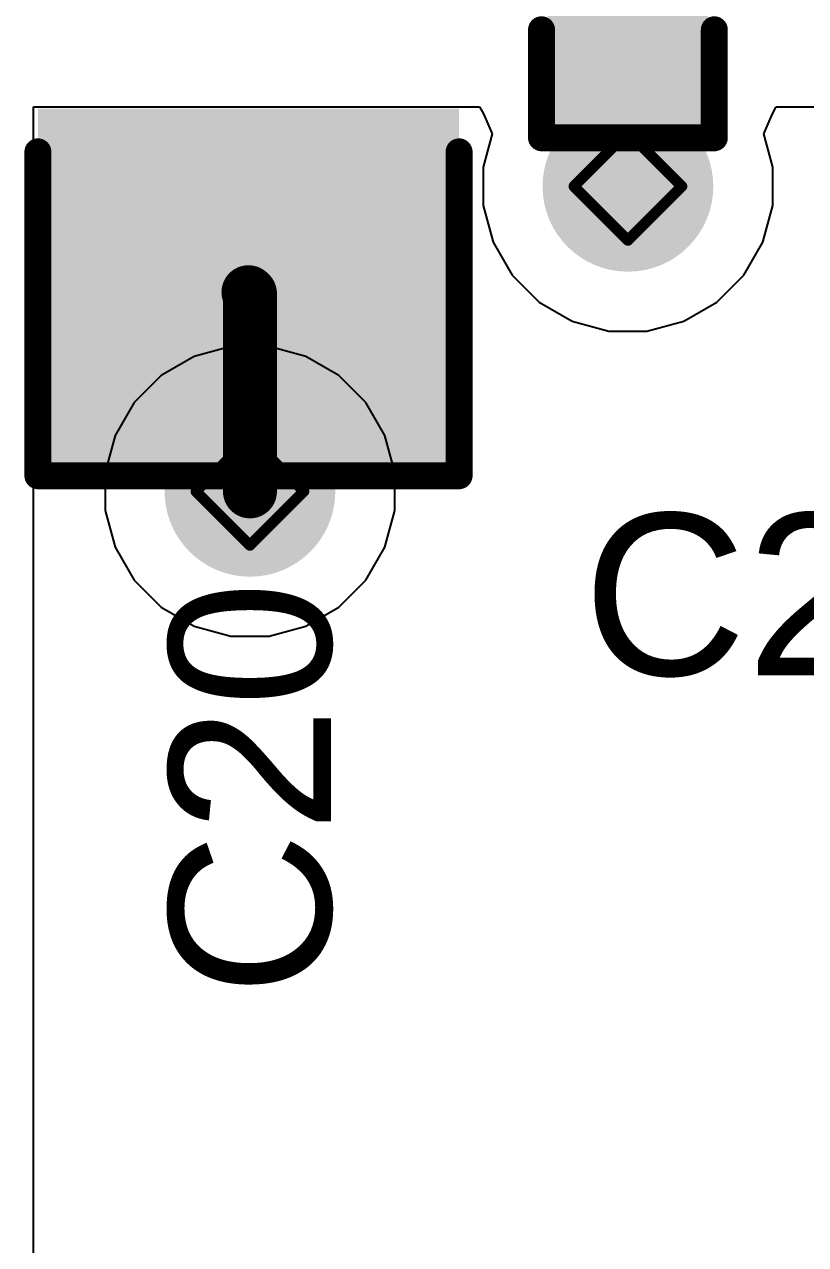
# Model space of a CAD drawing. Header units: inches. Extents: x -17.5 to 14.7, y -6.2 to 5.9.
# Drawn here: x 2.6032 to 2.7479, y 3.014 to 3.24 of the extents above; entities that cross this region are included whole.
import ezdxf

# ---------------------------------------------------------------- set-up
doc = ezdxf.new("R2010")
doc.units = ezdxf.units.IN
doc.header["$MEASUREMENT"] = 0
for name, color, linetype in [('Bottom Layer', 5, 'Continuous'), ('Bottom Solder', 6, 'Continuous'), ('Drill Drawing', 1, 'Continuous'), ('Ground Layer', 76, 'Continuous'), ('Power Layer', 16, 'Continuous'), ('Top Layer', 1, 'Continuous'), ('Top Overlay', 2, 'Continuous'), ('Top Paste', 8, 'Continuous'), ('Top Solder', 216, 'Continuous'), ('Via Holes', 16, 'Continuous')]:
    doc.layers.add(name, color=color, linetype=linetype)
doc.styles.add('Arial', font='', dxfattribs={"height": 0.2})
doc.styles.get('Arial').set_extended_font_data('Arial')

# ---------------------------------------------------------------- blocks, each defined once
blk = doc.blocks.new('C___0402_197')
at = {"layer": 'Top Layer'}
for points in [[(-0.0275, -0.0125), (-0.0275, 0.0125), (-0.0095, 0.0125), (-0.0095, -0.0125)], [(0.0095, -0.0125), (0.0095, 0.0125), (0.0275, 0.0125), (0.0275, -0.0125)]]:
    blk.add_hatch(color=1, dxfattribs=at).paths.add_polyline_path(points)
at = {"layer": 'Top Paste'}
for points in [[(-0.0275, -0.0125), (-0.0275, 0.0125), (-0.0095, 0.0125), (-0.0095, -0.0125)], [(0.0095, -0.0125), (0.0095, 0.0125), (0.0275, 0.0125), (0.0275, -0.0125)]]:
    blk.add_hatch(color=8, dxfattribs=at).paths.add_polyline_path(points)
at = {"layer": 'Top Solder'}
for points in [[(-0.02986, -0.01486), (-0.02986, 0.01486), (-0.00714, 0.01486), (-0.00714, -0.01486)], [(0.00714, -0.01486), (0.00714, 0.01486), (0.02986, 0.01486), (0.02986, -0.01486)]]:
    blk.add_hatch(color=216, dxfattribs=at).paths.add_polyline_path(points)
at = {"layer": 'Top Overlay'}
for points in [[(-0.031, 0.016, 0.005, 0.005, 0), (-0.011, 0.016, 0.005, 0.005, 0)], [(-0.031, 0.016, 0.005, 0.005, 0), (-0.031, -0.016, 0.005, 0.005, 0)], [(0.011, 0.016, 0.005, 0.005, 0), (0.031, 0.016, 0.005, 0.005, 0)], [(0.031, 0.016, 0.005, 0.005, 0), (0.031, -0.016, 0.005, 0.005, 0)], [(-0.031, -0.016, 0.005, 0.005, 0), (-0.011, -0.016, 0.005, 0.005, 0)], [(0.011, -0.016, 0.005, 0.005, 0), (0.031, -0.016, 0.005, 0.005, 0)]]:
    blk.add_lwpolyline(points, format="xyseb", dxfattribs=at)
for points in [[(-0.03225, 0.016, 0.0025, 0.0025, 1), (-0.02975, 0.016, 0.0025, 0.0025, 1)], [(-0.03225, 0.016, 0.0025, 0.0025, 1), (-0.02975, 0.016, 0.0025, 0.0025, 1)], [(-0.01225, 0.016, 0.0025, 0.0025, 1), (-0.00975, 0.016, 0.0025, 0.0025, 1)], [(0.00975, 0.016, 0.0025, 0.0025, 1), (0.01225, 0.016, 0.0025, 0.0025, 1)], [(0.02975, 0.016, 0.0025, 0.0025, 1), (0.03225, 0.016, 0.0025, 0.0025, 1)], [(0.02975, 0.016, 0.0025, 0.0025, 1), (0.03225, 0.016, 0.0025, 0.0025, 1)], [(-0.03225, -0.016, 0.0025, 0.0025, 1), (-0.02975, -0.016, 0.0025, 0.0025, 1)], [(-0.03225, -0.016, 0.0025, 0.0025, 1), (-0.02975, -0.016, 0.0025, 0.0025, 1)], [(-0.01225, -0.016, 0.0025, 0.0025, 1), (-0.00975, -0.016, 0.0025, 0.0025, 1)], [(0.00975, -0.016, 0.0025, 0.0025, 1), (0.01225, -0.016, 0.0025, 0.0025, 1)], [(0.02975, -0.016, 0.0025, 0.0025, 1), (0.03225, -0.016, 0.0025, 0.0025, 1)], [(0.02975, -0.016, 0.0025, 0.0025, 1), (0.03225, -0.016, 0.0025, 0.0025, 1)]]:
    blk.add_lwpolyline(points, format="xyseb", close=True, dxfattribs=at)
blk = doc.blocks.new('C___1206_199')
at = {"layer": 'Top Layer'}
for points in [[(-0.08, 0.035), (-0.02, 0.035), (-0.02, -0.035), (-0.08, -0.035)], [(0.02, 0.035), (0.08, 0.035), (0.08, -0.035), (0.02, -0.035)]]:
    blk.add_hatch(color=1, dxfattribs=at).paths.add_polyline_path(points)
at = {"layer": 'Top Paste'}
for points in [[(-0.08, 0.035), (-0.02, 0.035), (-0.02, -0.035), (-0.08, -0.035)], [(0.02, 0.035), (0.08, 0.035), (0.08, -0.035), (0.02, -0.035)]]:
    blk.add_hatch(color=8, dxfattribs=at).paths.add_polyline_path(points)
at = {"layer": 'Top Solder'}
for points in [[(-0.084, 0.039), (-0.016, 0.039), (-0.016, -0.039), (-0.084, -0.039)], [(0.016, 0.039), (0.084, 0.039), (0.084, -0.039), (0.016, -0.039)]]:
    blk.add_hatch(color=216, dxfattribs=at).paths.add_polyline_path(points)
at = {"layer": 'Top Overlay'}
for points in [[(-0.084, 0.039, 0.005, 0.005, 0), (-0.024, 0.039, 0.005, 0.005, 0)], [(-0.084, 0.039, 0.005, 0.005, 0), (-0.084, -0.039, 0.005, 0.005, 0)], [(0.024, 0.039, 0.005, 0.005, 0), (0.084, 0.039, 0.005, 0.005, 0)], [(0.084, 0.039, 0.005, 0.005, 0), (0.084, -0.039, 0.005, 0.005, 0)], [(-0.084, -0.039, 0.005, 0.005, 0), (-0.024, -0.039, 0.005, 0.005, 0)], [(0.024, -0.039, 0.005, 0.005, 0), (0.084, -0.039, 0.005, 0.005, 0)]]:
    blk.add_lwpolyline(points, format="xyseb", dxfattribs=at)
for points in [[(-0.08525, 0.039, 0.0025, 0.0025, 1), (-0.08275, 0.039, 0.0025, 0.0025, 1)], [(-0.08525, 0.039, 0.0025, 0.0025, 1), (-0.08275, 0.039, 0.0025, 0.0025, 1)], [(-0.02525, 0.039, 0.0025, 0.0025, 1), (-0.02275, 0.039, 0.0025, 0.0025, 1)], [(0.02275, 0.039, 0.0025, 0.0025, 1), (0.02525, 0.039, 0.0025, 0.0025, 1)], [(0.08275, 0.039, 0.0025, 0.0025, 1), (0.08525, 0.039, 0.0025, 0.0025, 1)], [(0.08275, 0.039, 0.0025, 0.0025, 1), (0.08525, 0.039, 0.0025, 0.0025, 1)], [(-0.08525, -0.039, 0.0025, 0.0025, 1), (-0.08275, -0.039, 0.0025, 0.0025, 1)], [(-0.08525, -0.039, 0.0025, 0.0025, 1), (-0.08275, -0.039, 0.0025, 0.0025, 1)], [(-0.02525, -0.039, 0.0025, 0.0025, 1), (-0.02275, -0.039, 0.0025, 0.0025, 1)], [(0.02275, -0.039, 0.0025, 0.0025, 1), (0.02525, -0.039, 0.0025, 0.0025, 1)], [(0.08275, -0.039, 0.0025, 0.0025, 1), (0.08525, -0.039, 0.0025, 0.0025, 1)], [(0.08275, -0.039, 0.0025, 0.0025, 1), (0.08525, -0.039, 0.0025, 0.0025, 1)]]:
    blk.add_lwpolyline(points, format="xyseb", close=True, dxfattribs=at)

msp = doc.modelspace()

# ---------------------------------------------------------------- hatches: boundary and pattern name
at = {"layer": 'Bottom Layer'}
h = msp.add_hatch(color=5, dxfattribs=at)
edge = h.paths.add_edge_path()
edge.add_arc((2.715, 3.21), 0.01181, 0, 360)
h = msp.add_hatch(color=5, dxfattribs=at)
edge = h.paths.add_edge_path()
edge.add_arc((2.645, 3.1535), 0.01181, 0, 360)
at = {"layer": 'Bottom Solder'}
h = msp.add_hatch(color=6, dxfattribs=at)
edge = h.paths.add_edge_path()
edge.add_arc((2.715, 3.21), 0.01581, 0, 360)
h = msp.add_hatch(color=6, dxfattribs=at)
edge = h.paths.add_edge_path()
edge.add_arc((2.645, 3.1535), 0.01581, 0, 360)
at = {"layer": 'Ground Layer'}
h = msp.add_hatch(color=76, dxfattribs=at)
edge = h.paths.add_edge_path()
edge.add_arc((2.715, 3.21), 0.01181, 0, 360)
h = msp.add_hatch(color=76, dxfattribs=at)
edge = h.paths.add_edge_path()
edge.add_arc((2.645, 3.1535), 0.01181, 0, 360)
at = {"layer": 'Power Layer'}
h = msp.add_hatch(color=16, dxfattribs=at)
edge = h.paths.add_edge_path()
edge.add_arc((2.715, 3.21), 0.01181, 0, 360)
h = msp.add_hatch(color=16, dxfattribs=at)
edge = h.paths.add_edge_path()
edge.add_arc((2.645, 3.1535), 0.01181, 0, 360)
at = {"layer": 'Top Layer'}
for points in [[(2.7268, 3.2315), (2.7032, 3.2315), (2.7032, 3.21), (2.7268, 3.21)], [(2.6568, 3.19039), (2.6332, 3.19039), (2.6332, 3.1535), (2.6568, 3.1535)]]:
    msp.add_hatch(color=1, dxfattribs=at).paths.add_polyline_path(points)
h = msp.add_hatch(color=1, dxfattribs=at)
edge = h.paths.add_edge_path()
edge.add_arc((2.715, 3.21), 0.01181, 0, 360)
h = msp.add_hatch(color=1, dxfattribs=at)
edge = h.paths.add_edge_path()
edge.add_arc((2.645, 3.1535), 0.01181, 0, 360)
at = {"layer": 'Top Solder'}
h = msp.add_hatch(color=216, dxfattribs=at)
edge = h.paths.add_edge_path()
edge.add_arc((2.715, 3.21), 0.01581, 0, 360)
h = msp.add_hatch(color=216, dxfattribs=at)
edge = h.paths.add_edge_path()
edge.add_arc((2.645, 3.1535), 0.01581, 0, 360)
at = {"layer": 'Via Holes'}
h = msp.add_hatch(color=7, dxfattribs=at)
edge = h.paths.add_edge_path()
edge.add_arc((2.715, 3.21), 0.00591, 0, 360)
h = msp.add_hatch(color=7, dxfattribs=at)
edge = h.paths.add_edge_path()
edge.add_arc((2.645, 3.1535), 0.00591, 0, 360)

# ---------------------------------------------------------------- linework, layer by layer
at = {"layer": 'Drill Drawing'}
for points in [[(2.705, 3.21, 0.002, 0.002, 0), (2.715, 3.22, 0.002, 0.002, 0)], [(2.715, 3.22, 0.002, 0.002, 0), (2.725, 3.21, 0.002, 0.002, 0)], [(2.705, 3.21, 0.002, 0.002, 0), (2.715, 3.2, 0.002, 0.002, 0)], [(2.715, 3.2, 0.002, 0.002, 0), (2.725, 3.21, 0.002, 0.002, 0)], [(2.635, 3.1535, 0.002, 0.002, 0), (2.645, 3.1635, 0.002, 0.002, 0)], [(2.645, 3.1635, 0.002, 0.002, 0), (2.655, 3.1535, 0.002, 0.002, 0)], [(2.635, 3.1535, 0.002, 0.002, 0), (2.645, 3.1435, 0.002, 0.002, 0)], [(2.645, 3.1435, 0.002, 0.002, 0), (2.655, 3.1535, 0.002, 0.002, 0)]]:
    msp.add_lwpolyline(points, format="xyseb", dxfattribs=at)
for points in [[(2.7145, 3.22, 0.001, 0.001, 1), (2.7155, 3.22, 0.001, 0.001, 1)], [(2.7145, 3.22, 0.001, 0.001, 1), (2.7155, 3.22, 0.001, 0.001, 1)], [(2.7045, 3.21, 0.001, 0.001, 1), (2.7055, 3.21, 0.001, 0.001, 1)], [(2.7045, 3.21, 0.001, 0.001, 1), (2.7055, 3.21, 0.001, 0.001, 1)], [(2.7245, 3.21, 0.001, 0.001, 1), (2.7255, 3.21, 0.001, 0.001, 1)], [(2.7245, 3.21, 0.001, 0.001, 1), (2.7255, 3.21, 0.001, 0.001, 1)], [(2.7145, 3.2, 0.001, 0.001, 1), (2.7155, 3.2, 0.001, 0.001, 1)], [(2.7145, 3.2, 0.001, 0.001, 1), (2.7155, 3.2, 0.001, 0.001, 1)], [(2.6445, 3.1635, 0.001, 0.001, 1), (2.6455, 3.1635, 0.001, 0.001, 1)], [(2.6445, 3.1635, 0.001, 0.001, 1), (2.6455, 3.1635, 0.001, 0.001, 1)], [(2.6345, 3.1535, 0.001, 0.001, 1), (2.6355, 3.1535, 0.001, 0.001, 1)], [(2.6345, 3.1535, 0.001, 0.001, 1), (2.6355, 3.1535, 0.001, 0.001, 1)], [(2.6545, 3.1535, 0.001, 0.001, 1), (2.6555, 3.1535, 0.001, 0.001, 1)], [(2.6545, 3.1535, 0.001, 0.001, 1), (2.6555, 3.1535, 0.001, 0.001, 1)], [(2.6445, 3.1435, 0.001, 0.001, 1), (2.6455, 3.1435, 0.001, 0.001, 1)], [(2.6445, 3.1435, 0.001, 0.001, 1), (2.6455, 3.1435, 0.001, 0.001, 1)]]:
    msp.add_lwpolyline(points, format="xyseb", close=True, dxfattribs=at)
at = {"layer": 'Power Layer'}
for p, q in [((2.60489, 2.7861), (2.60489, 3.22471)), ((2.60489, 3.22471), (2.68753, 3.22471)), ((2.68753, 3.22471), (2.68825, 3.22346)), ((2.68825, 3.22346), (2.68984, 3.21971)), ((2.74016, 3.21971), (2.74175, 3.22346)), ((2.74175, 3.22346), (2.74247, 3.22471)), ((2.74247, 3.22471), (2.97191, 3.22471)), ((2.68984, 3.21971), (2.68819, 3.21353)), ((2.74181, 3.21353), (2.74016, 3.21971)), ((2.68819, 3.21353), (2.68819, 3.20647)), ((2.74181, 3.20647), (2.74181, 3.21353)), ((2.68819, 3.20647), (2.69002, 3.19965)), ((2.73998, 3.19965), (2.74181, 3.20647)), ((2.69002, 3.19965), (2.69355, 3.19354)), ((2.73645, 3.19354), (2.73998, 3.19965)), ((2.69355, 3.19354), (2.69854, 3.18855)), ((2.73146, 3.18855), (2.73645, 3.19354)), ((2.69854, 3.18855), (2.70465, 3.18502)), ((2.72535, 3.18502), (2.73146, 3.18855)), ((2.70465, 3.18502), (2.71147, 3.18319)), ((2.71853, 3.18319), (2.72535, 3.18502)), ((2.71147, 3.18319), (2.71853, 3.18319)), ((2.64147, 3.18031), (2.63465, 3.17848)), ((2.64853, 3.18031), (2.64147, 3.18031)), ((2.65535, 3.17848), (2.64853, 3.18031)), ((2.63465, 3.17848), (2.62854, 3.17495)), ((2.66146, 3.17495), (2.65535, 3.17848)), ((2.62854, 3.17495), (2.62355, 3.16996)), ((2.66645, 3.16996), (2.66146, 3.17495)), ((2.62355, 3.16996), (2.62002, 3.16385)), ((2.66998, 3.16385), (2.66645, 3.16996)), ((2.62002, 3.16385), (2.61819, 3.15703)), ((2.67181, 3.15703), (2.66998, 3.16385)), ((2.61819, 3.15703), (2.61819, 3.14997)), ((2.67181, 3.14997), (2.67181, 3.15703)), ((2.61819, 3.14997), (2.62002, 3.14315)), ((2.66998, 3.14315), (2.67181, 3.14997)), ((2.62002, 3.14315), (2.62355, 3.13704)), ((2.66645, 3.13704), (2.66998, 3.14315)), ((2.62355, 3.13704), (2.62854, 3.13205)), ((2.66146, 3.13205), (2.66645, 3.13704)), ((2.62854, 3.13205), (2.63465, 3.12852)), ((2.65535, 3.12852), (2.66146, 3.13205)), ((2.63465, 3.12852), (2.64147, 3.12669)), ((2.64853, 3.12669), (2.65535, 3.12852)), ((2.64147, 3.12669), (2.64853, 3.12669))]:
    msp.add_line(p, q, dxfattribs=at)
at = {"layer": 'Top Layer'}
for points in [[(2.64473, 3.19039, 0.01, 0.01, 0), (2.645, 3.19013, 0.01, 0.01, 0)], [(2.645, 3.1535, 0.01, 0.01, 0), (2.645, 3.19013, 0.01, 0.01, 0)]]:
    msp.add_lwpolyline(points, format="xyseb", dxfattribs=at)
for points in [[(2.64223, 3.19039, 0.005, 0.005, 1), (2.64723, 3.19039, 0.005, 0.005, 1)], [(2.6425, 3.19013, 0.005, 0.005, 1), (2.6475, 3.19013, 0.005, 0.005, 1)], [(2.6425, 3.19013, 0.005, 0.005, 1), (2.6475, 3.19013, 0.005, 0.005, 1)], [(2.6425, 3.1535, 0.005, 0.005, 1), (2.6475, 3.1535, 0.005, 0.005, 1)]]:
    msp.add_lwpolyline(points, format="xyseb", close=True, dxfattribs=at)

# ---------------------------------------------------------------- block references
at = {"rotation": 90}
for name, p in [('C___1206_199', (2.64473, 3.24039)), ('C___0402_197', (2.715, 3.25))]:
    msp.add_blockref(name, p, dxfattribs=at)

# ---------------------------------------------------------------- texts
at = {"layer": 'Top Overlay', "style": 'Arial'}
msp.add_text('C25', height=0.03, dxfattribs=at).set_placement((2.70669, 3.11942))
msp.add_text('C20', height=0.03, rotation=90, dxfattribs=at).set_placement((2.66, 3.06001))

doc.saveas('drawing.dxf')
